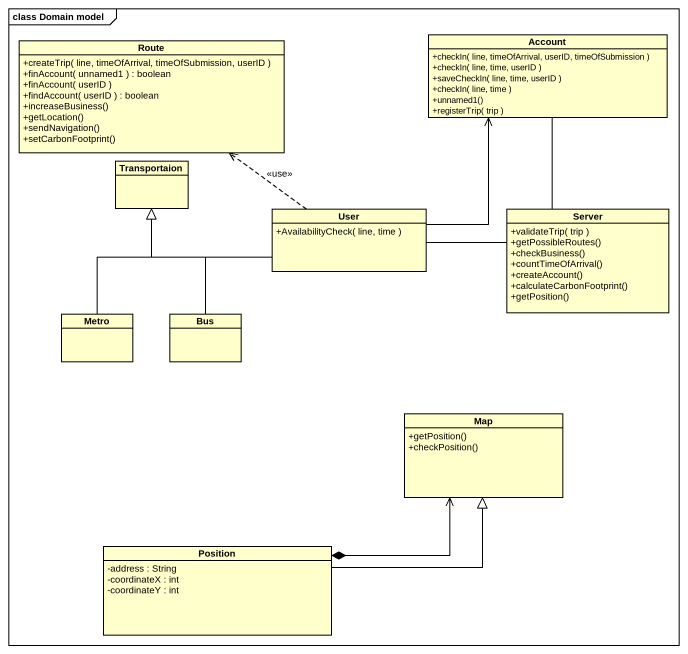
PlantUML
@startuml
mainframe class Domain model
hide circle
hide empty members
skinparam classAttributeIconSize 0
class Route {
  +createTrip( line, timeOfArrival, timeOfSubmission, userID )
  +finAccount( unnamed1 ) : boolean
  +finAccount( userID )
  +findAccount( userID ) : boolean
  +increaseBusiness()
  +getLocation()
  +sendNavigation()
  +setCarbonFootprint()
}
class Account {
  +checkIn( line, timeOfArrival, userID, timeOfSubmission )
  +checkIn( line, time, userID )
  +saveCheckIn( line, time, userID )
  +checkIn( line, time )
  +unnamed1()
  +registerTrip( trip )
}
class Transportaion
class User {
  +AvailabilityCheck( line, time )
}
class Server {
  +validateTrip( trip )
  +getPossibleRoutes()
  +checkBusiness()
  +countTimeOfArrival()
  +createAccount()
  +calculateCarbonFootprint()
  +getPosition()
}
class Metro
class Bus
class "Map" as Map_ {
  +getPosition()
  +checkPosition()
}
class Position {
  -address : String
  -coordinateX : int
  -coordinateY : int
}
Account -- Server
User .up.> Route : <<use>>
User -up-> Account
User -left- Transportaion
User -right- Server
Metro -up-|> Transportaion
Bus -up-|> Transportaion
Position -right-|> Map_
Position *-right-> Map_
@enduml
